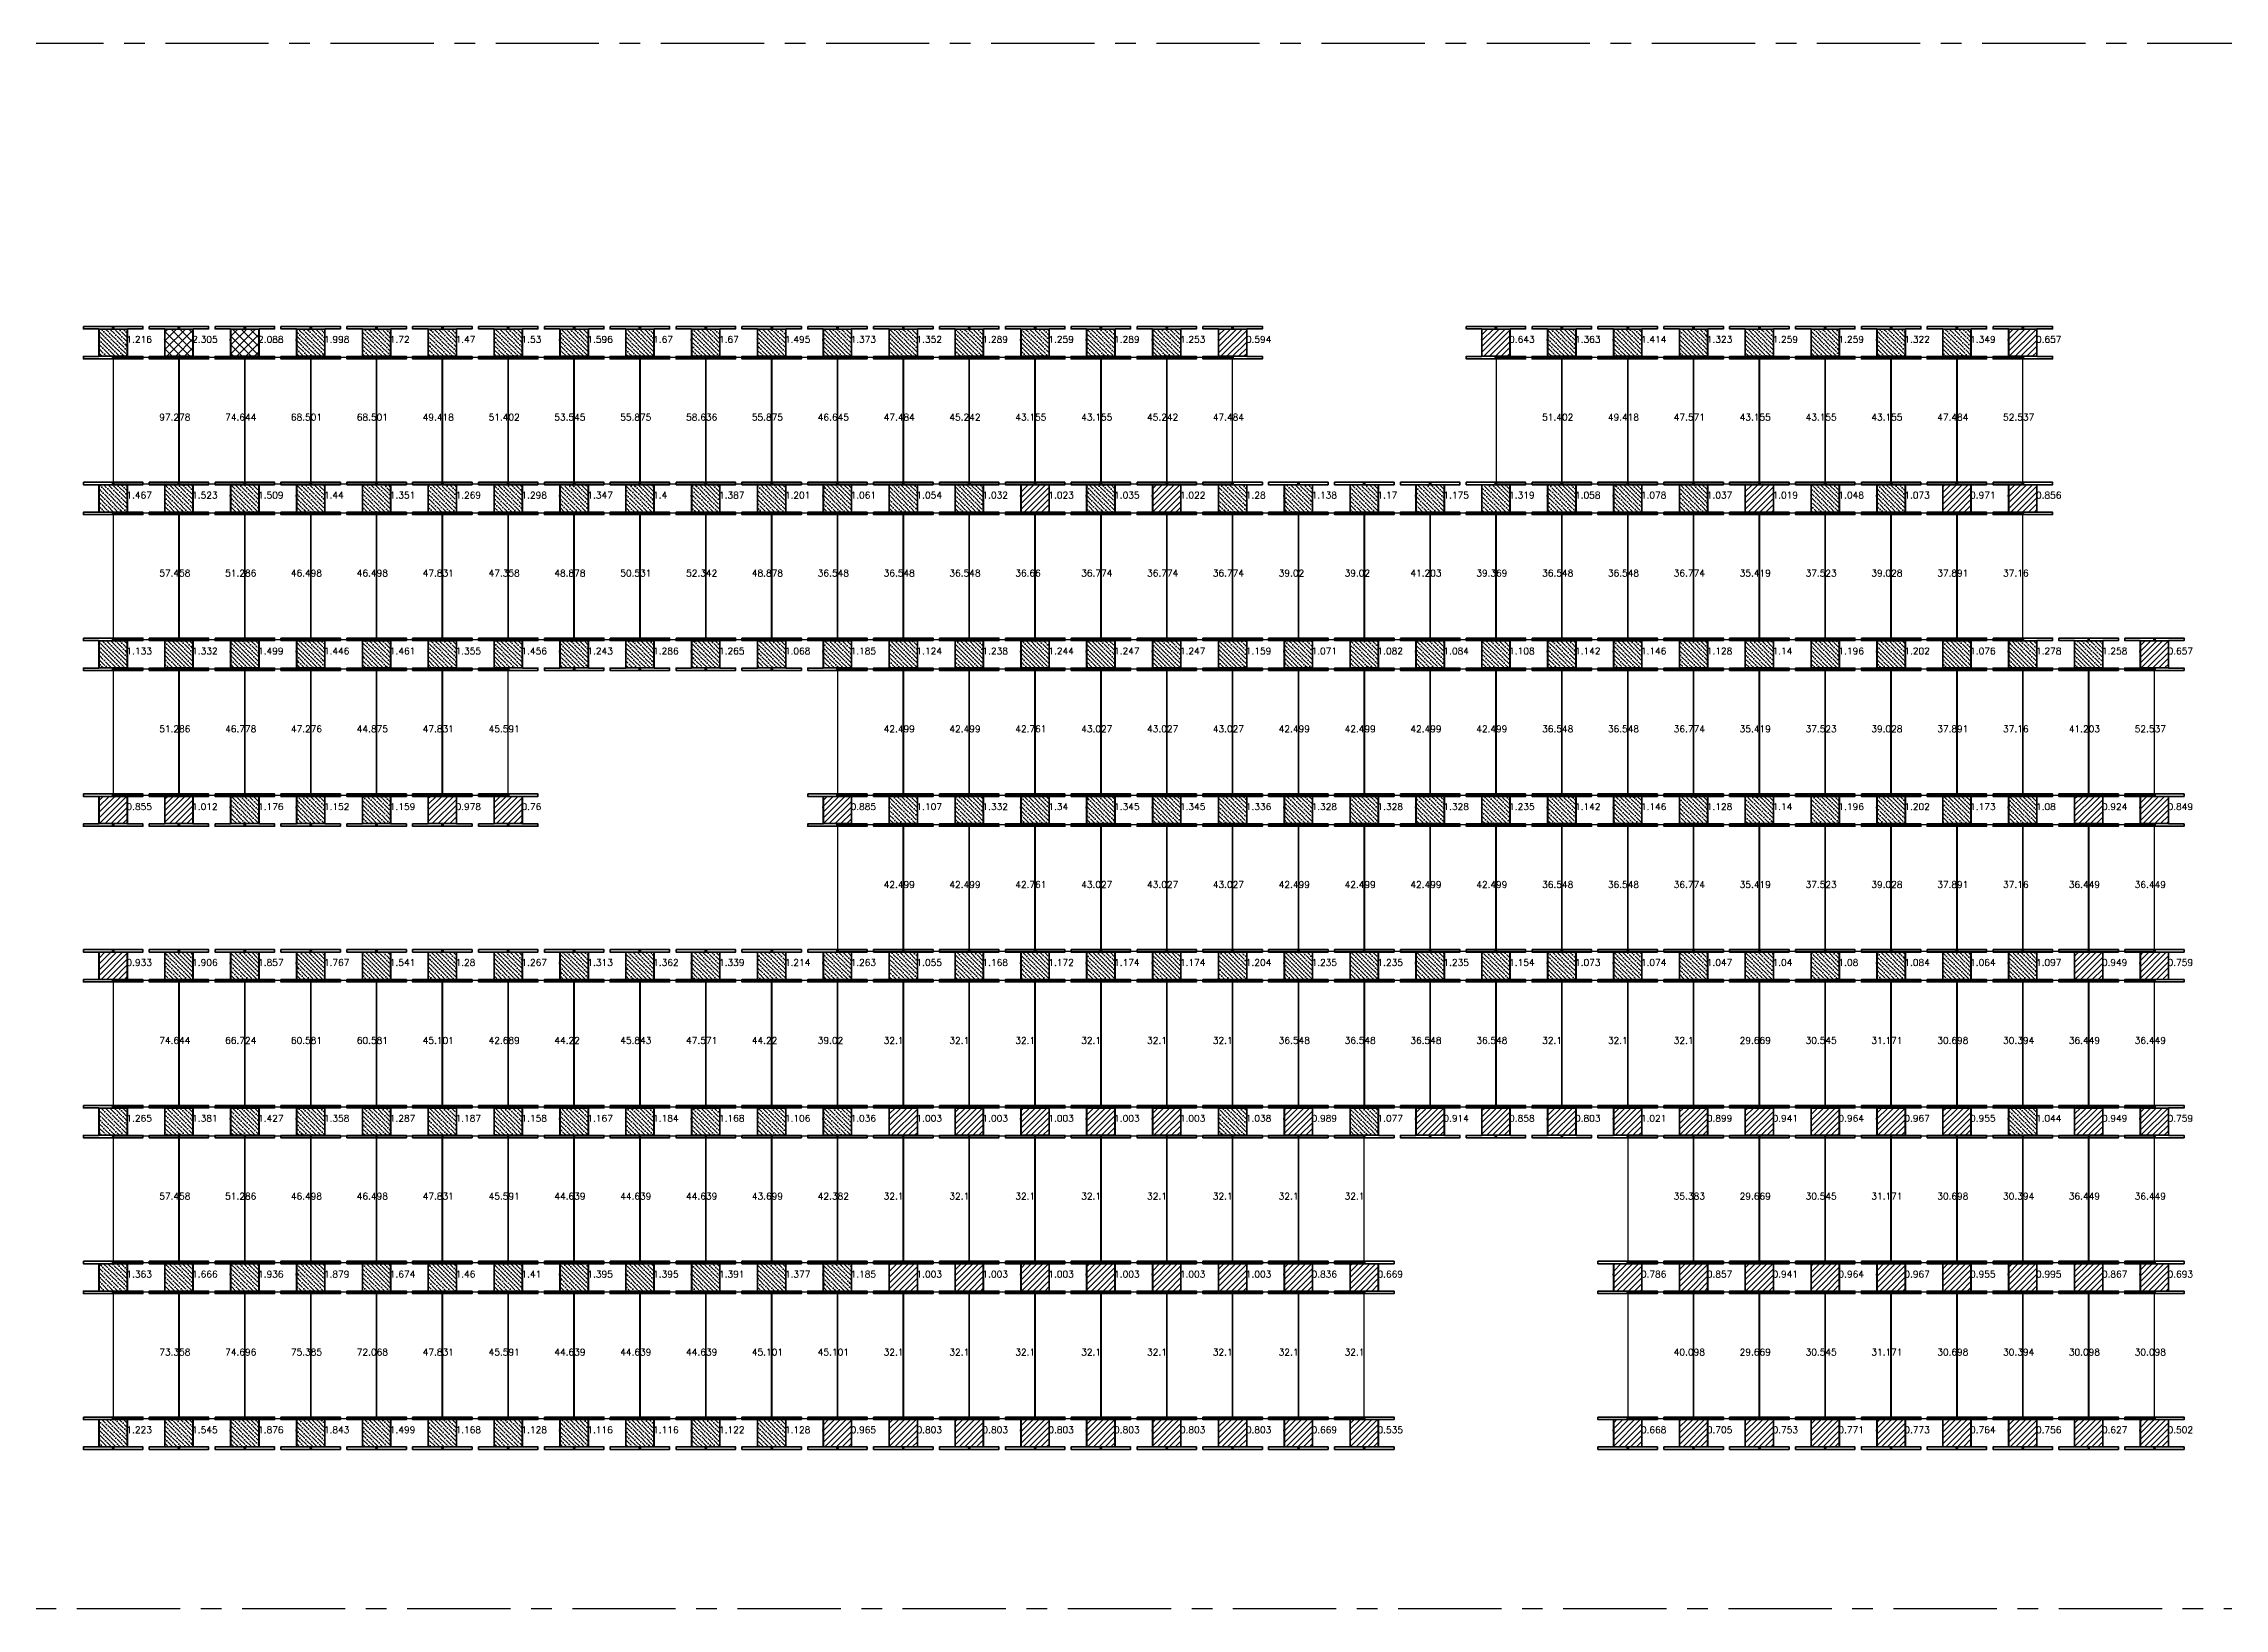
# Model space of a CAD drawing. Header units: inches. Extents: x 3525 to 7451, y 1113 to 2133.
# Drawn here: x 4615 to 5935, y 1185 to 2133 of the extents above; entities that cross this region are included whole.
import ezdxf

# ---------------------------------------------------------------- set-up
doc = ezdxf.new("R2010")
doc.units = ezdxf.units.IN
doc.header["$LTSCALE"] = 50
doc.header["$MEASUREMENT"] = 0
doc.linetypes.add('CENTER', pattern=[2, 1.25, -0.25, 0.25, -0.25])
for name, color, linetype, lineweight in [('E-PANELS', 140, 'Continuous', 30), ('E2-ECOFEET', 254, 'Continuous', 35), ('E3-ECOFEET', 254, 'Continuous', 35), ('HATCH 1', 5, 'Continuous', 35), ('HATCH 2', 140, 'Continuous', 35), ('HATCH 3', 30, 'Continuous', 35)]:
    doc.layers.add(name, color=color, linetype=linetype, lineweight=lineweight)
doc.layers.add('EF3 TEXT', color=7, linetype='Continuous', plot=False)
doc.layers.add('IFI PERIMETER', color=241, linetype='CENTER', plot=False)
doc.layers.get('E2-ECOFEET').off()
doc.styles.add('mytext', font='romans.shx')

# ---------------------------------------------------------------- blocks, each defined once
blk = doc.blocks.new('EF3_HATCH_3')
at = {"layer": 'HATCH 3'}
h = blk.add_hatch(dxfattribs=at)
h.set_pattern_fill('ANSI37', color=256, scale=30)
h.set_pattern_definition([(45, (-119.168, -90.9187), (-2.65165, 2.65165), []), (135, (-119.168, -90.9187), (-2.65165, -2.65165), [])])
h.paths.add_polyline_path([(-8.5, -8.25), (8.5, -8.25), (8.5, 8.25), (-8.5, 8.25)])
blk.add_lwpolyline([(-8.5, -8.25), (8.5, -8.25), (8.5, 8.25), (-8.5, 8.25)], close=True, dxfattribs=at)
blk = doc.blocks.new('EF3_HATCH_2')
at = {"layer": 'HATCH 2'}
h = blk.add_hatch(dxfattribs=at)
h.set_pattern_fill('ANSI36', color=256, scale=15, angle=90)
h.set_pattern_definition([(135, (-119.168, -90.9187), (-3.64602, 0.994369), [4.6875, -0.9375, 0, -0.9375])])
h.paths.add_polyline_path([(-8.5, -8.25), (8.5, -8.25), (8.5, 8.25), (-8.5, 8.25)])
blk.add_lwpolyline([(-8.5, -8.25), (8.5, -8.25), (8.5, 8.25), (-8.5, 8.25)], close=True, dxfattribs=at)
blk = doc.blocks.new('EF3_HATCH_1')
at = {"layer": 'HATCH 1'}
h = blk.add_hatch(dxfattribs=at)
h.set_pattern_fill('ANSI31', color=256, scale=20)
h.set_pattern_definition([(45, (-119.168, -90.9187), (-1.767767, 1.767767), [])])
h.paths.add_polyline_path([(-8.5, -8.25), (8.5, -8.25), (8.5, 8.25), (-8.5, 8.25)])
blk.add_lwpolyline([(-8.5, -8.25), (8.5, -8.25), (8.5, 8.25), (-8.5, 8.25)], close=True, dxfattribs=at)
blk = doc.blocks.new('EF3')
at = {"layer": 'E3-ECOFEET', "color": 5}
for points in [[(0, 0), (0, -1.5), (9.4, -1.5), (9.4, -18.1), (0, -18.1), (0, -19.6), (36, -19.6), (36, -18.1), (26.6, -18.1), (26.6, -1.5), (36, -1.5), (36, 0), (0, 0)], [(8.8, -8.1), (8.9, -8.1)]]:
    blk.add_lwpolyline(points, dxfattribs=at)
at = {"layer": 'E3-ECOFEET'}
for points in [[(17.2, -1), (17.8, -1), (17.8, -0.5)], [(18.2, -0.5), (18.2, -1), (18.8, -1)], [(17.2, -18.5), (17.8, -18.5), (17.8, -19)], [(18.2, -19), (18.2, -18.5), (18.8, -18.5)]]:
    blk.add_lwpolyline(points, dxfattribs=at)
blk = doc.blocks.new('LG 340W 5DEG')
at = {"layer": 'E-PANELS'}
blk.add_lwpolyline([(39.37, -76.88), (0, -76.88), (0, 0), (39.37, 0)], close=True, dxfattribs=at)

msp = doc.modelspace()

# ---------------------------------------------------------------- linework, layer by layer
at = {"layer": 'IFI PERIMETER'}
msp.add_lwpolyline([(7450.9, 2133.4), (4034.8, 2133.4), (4034.8, 1185.4), (7450.9, 1185.4)], close=True, dxfattribs=at)

# ---------------------------------------------------------------- block references
at = {"layer": 'E-PANELS'}
for p in [(4657, 1943.4), (4696.9, 1943.4), (4736.8, 1943.4), (4776.6, 1943.4), (4816.5, 1943.4), (4856.4, 1943.4), (4896.2, 1943.4), (4936.1, 1943.4), (4976, 1943.4), (5015.9, 1943.4), (5055.7, 1943.4), (5095.6, 1943.4), (5135.5, 1943.4), (5175.3, 1943.4), (5215.2, 1943.4), (5255.1, 1943.4), (5294.9, 1943.4), (5494.3, 1943.4), (5534.2, 1943.4), (5574, 1943.4), (5613.9, 1943.4), (5653.8, 1943.4), (5693.6, 1943.4), (5733.5, 1943.4), (5773.4, 1943.4), (4657, 1849.1), (4696.9, 1849.1), (4736.8, 1849.1), (4776.6, 1849.1), (4816.5, 1849.1), (4856.4, 1849.1), (4896.2, 1849.1), (4936.1, 1849.1), (4976, 1849.1), (5015.9, 1849.1), (5055.7, 1849.1), (5095.6, 1849.1), (5135.5, 1849.1), (5175.3, 1849.1), (5215.2, 1849.1), (5255.1, 1849.1), (5294.9, 1849.1), (5334.8, 1849.1), (5374.7, 1849.1), (5414.6, 1849.1), (5454.4, 1849.1), (5494.3, 1849.1), (5534.2, 1849.1), (5574, 1849.1), (5613.9, 1849.1), (5653.8, 1849.1), (5693.6, 1849.1), (5733.5, 1849.1), (5773.4, 1849.1), (4657, 1754.7), (4696.9, 1754.7), (4736.8, 1754.7), (4776.6, 1754.7), (4816.5, 1754.7), (4856.4, 1754.7), (5095.6, 1754.7), (5135.5, 1754.7), (5175.3, 1754.7), (5215.2, 1754.7), (5255.1, 1754.7), (5294.9, 1754.7), (5334.8, 1754.7), (5374.7, 1754.7), (5414.6, 1754.7), (5454.4, 1754.7), (5494.3, 1754.7), (5534.2, 1754.7), (5574, 1754.7), (5613.9, 1754.7), (5653.8, 1754.7), (5693.6, 1754.7), (5733.5, 1754.7), (5773.4, 1754.7), (5813.3, 1754.7), (5853.1, 1754.7), (5095.6, 1660.3), (5135.5, 1660.3), (5175.3, 1660.3), (5215.2, 1660.3), (5255.1, 1660.3), (5294.9, 1660.3), (5334.8, 1660.3), (5374.7, 1660.3), (5414.6, 1660.3), (5454.4, 1660.3), (5494.3, 1660.3), (5534.2, 1660.3), (5574, 1660.3), (5613.9, 1660.3), (5653.8, 1660.3), (5693.6, 1660.3), (5733.5, 1660.3), (5773.4, 1660.3), (5813.3, 1660.3), (5853.1, 1660.3), (4657, 1565.9), (4696.9, 1565.9), (4736.8, 1565.9), (4776.6, 1565.9), (4816.5, 1565.9), (4856.4, 1565.9), (4896.2, 1565.9), (4936.1, 1565.9), (4976, 1565.9), (5015.9, 1565.9), (5055.7, 1565.9), (5095.6, 1565.9), (5135.5, 1565.9), (5175.3, 1565.9), (5215.2, 1565.9), (5255.1, 1565.9), (5294.9, 1565.9), (5334.8, 1565.9), (5374.7, 1565.9), (5414.6, 1565.9), (5454.4, 1565.9), (5494.3, 1565.9), (5534.2, 1565.9), (5574, 1565.9), (5613.9, 1565.9), (5653.8, 1565.9), (5693.6, 1565.9), (5733.5, 1565.9), (5773.4, 1565.9), (5813.3, 1565.9), (5853.1, 1565.9), (4657, 1471.6), (4696.9, 1471.6), (4736.8, 1471.6), (4776.6, 1471.6), (4816.5, 1471.6), (4856.4, 1471.6), (4896.2, 1471.6), (4936.1, 1471.6), (4976, 1471.6), (5015.9, 1471.6), (5055.7, 1471.6), (5095.6, 1471.6), (5135.5, 1471.6), (5175.3, 1471.6), (5215.2, 1471.6), (5255.1, 1471.6), (5294.9, 1471.6), (5334.8, 1471.6), (5374.7, 1471.6), (5574, 1471.6), (5613.9, 1471.6), (5653.8, 1471.6), (5693.6, 1471.6), (5733.5, 1471.6), (5773.4, 1471.6), (5813.3, 1471.6), (5853.1, 1471.6), (4657, 1377.2), (4696.9, 1377.2), (4736.8, 1377.2), (4776.6, 1377.2), (4816.5, 1377.2), (4856.4, 1377.2), (4896.2, 1377.2), (4936.1, 1377.2), (4976, 1377.2), (5015.9, 1377.2), (5055.7, 1377.2), (5095.6, 1377.2), (5135.5, 1377.2), (5175.3, 1377.2), (5215.2, 1377.2), (5255.1, 1377.2), (5294.9, 1377.2), (5334.8, 1377.2), (5374.7, 1377.2), (5574, 1377.2), (5613.9, 1377.2), (5653.8, 1377.2), (5693.6, 1377.2), (5733.5, 1377.2), (5773.4, 1377.2), (5813.3, 1377.2), (5853.1, 1377.2)]:
    msp.add_blockref('LG 340W 5DEG', p, dxfattribs=at)
at = {"layer": 'E2-ECOFEET'}
for p in [(4638.8, 1962), (4678.6, 1962), (4718.5, 1962), (4758.4, 1962), (4798.3, 1962), (4838.1, 1962), (4878, 1962), (4917.9, 1962), (4957.7, 1962), (4997.6, 1962), (5037.5, 1962), (5077.3, 1962), (5117.2, 1962), (5157.1, 1962), (5197, 1962), (5236.8, 1962), (5276.7, 1962), (5316.6, 1962), (5476, 1962), (5515.9, 1962), (5555.8, 1962), (5595.7, 1962), (5635.5, 1962), (5675.4, 1962), (5715.3, 1962), (5755.1, 1962), (5795, 1962), (4638.8, 1867.6), (4678.6, 1867.6), (4718.5, 1867.6), (4758.4, 1867.6), (4798.3, 1867.6), (4838.1, 1867.6), (4878, 1867.6), (4917.9, 1867.6), (4957.7, 1867.6), (4997.6, 1867.6), (5037.5, 1867.6), (5077.3, 1867.6), (5117.2, 1867.6), (5157.1, 1867.6), (5197, 1867.6), (5236.8, 1867.6), (5276.7, 1867.6), (5316.6, 1867.6), (5356.4, 1867.6), (5396.3, 1867.6), (5436.2, 1867.6), (5476, 1867.6), (5515.9, 1867.6), (5555.8, 1867.6), (5595.7, 1867.6), (5635.5, 1867.6), (5675.4, 1867.6), (5715.3, 1867.6), (5755.1, 1867.6), (5795, 1867.6), (4638.8, 1773.2), (4678.6, 1773.2), (4718.5, 1773.2), (4758.4, 1773.2), (4798.3, 1773.2), (4838.1, 1773.2), (4878, 1773.2), (4917.9, 1773.2), (4957.7, 1773.2), (4997.6, 1773.2), (5037.5, 1773.2), (5077.3, 1773.2), (5117.2, 1773.2), (5157.1, 1773.2), (5197, 1773.2), (5236.8, 1773.2), (5276.7, 1773.2), (5316.6, 1773.2), (5356.4, 1773.2), (5396.3, 1773.2), (5436.2, 1773.2), (5476, 1773.2), (5515.9, 1773.2), (5555.8, 1773.2), (5595.7, 1773.2), (5635.5, 1773.2), (5675.4, 1773.2), (5715.3, 1773.2), (5755.1, 1773.2), (5795, 1773.2), (5834.9, 1773.2), (5874.7, 1773.2), (4638.8, 1678.8), (4678.6, 1678.8), (4718.5, 1678.8), (4758.4, 1678.8), (4798.3, 1678.8), (4838.1, 1678.8), (4878, 1678.8), (5077.3, 1678.8), (5117.2, 1678.8), (5157.1, 1678.8), (5197, 1678.8), (5236.8, 1678.8), (5276.7, 1678.8), (5316.6, 1678.8), (5356.4, 1678.8), (5396.3, 1678.8), (5436.2, 1678.8), (5476, 1678.8), (5515.9, 1678.8), (5555.8, 1678.8), (5595.7, 1678.8), (5635.5, 1678.8), (5675.4, 1678.8), (5715.3, 1678.8), (5755.1, 1678.8), (5795, 1678.8), (5834.9, 1678.8), (5874.7, 1678.8), (4638.8, 1584.5), (4678.6, 1584.5), (4718.5, 1584.5), (4758.4, 1584.5), (4798.3, 1584.5), (4838.1, 1584.5), (4878, 1584.5), (4917.9, 1584.5), (4957.7, 1584.5), (4997.6, 1584.5), (5037.5, 1584.5), (5077.3, 1584.5), (5117.2, 1584.5), (5157.1, 1584.5), (5197, 1584.5), (5236.8, 1584.5), (5276.7, 1584.5), (5316.6, 1584.5), (5356.4, 1584.5), (5396.3, 1584.5), (5436.2, 1584.5), (5476, 1584.5), (5515.9, 1584.5), (5555.8, 1584.5), (5595.7, 1584.5), (5635.5, 1584.5), (5675.4, 1584.5), (5715.3, 1584.5), (5755.1, 1584.5), (5795, 1584.5), (5834.9, 1584.5), (5874.7, 1584.5), (4638.8, 1490.1), (4678.6, 1490.1), (4718.5, 1490.1), (4758.4, 1490.1), (4798.3, 1490.1), (4838.1, 1490.1), (4878, 1490.1), (4917.9, 1490.1), (4957.7, 1490.1), (4997.6, 1490.1), (5037.5, 1490.1), (5077.3, 1490.1), (5117.2, 1490.1), (5157.1, 1490.1), (5197, 1490.1), (5236.8, 1490.1), (5276.7, 1490.1), (5316.6, 1490.1), (5356.4, 1490.1), (5396.3, 1490.1), (5436.2, 1490.1), (5476, 1490.1), (5515.9, 1490.1), (5555.8, 1490.1), (5595.7, 1490.1), (5635.5, 1490.1), (5675.4, 1490.1), (5715.3, 1490.1), (5755.1, 1490.1), (5795, 1490.1), (5834.9, 1490.1), (5874.7, 1490.1), (4638.8, 1395.7), (4678.6, 1395.7), (4718.5, 1395.7), (4758.4, 1395.7), (4798.3, 1395.7), (4838.1, 1395.7), (4878, 1395.7), (4917.9, 1395.7), (4957.7, 1395.7), (4997.6, 1395.7), (5037.5, 1395.7), (5077.3, 1395.7), (5117.2, 1395.7), (5157.1, 1395.7), (5197, 1395.7), (5236.8, 1395.7), (5276.7, 1395.7), (5316.6, 1395.7), (5356.4, 1395.7), (5396.3, 1395.7), (5555.8, 1395.7), (5595.7, 1395.7), (5635.5, 1395.7), (5675.4, 1395.7), (5715.3, 1395.7), (5755.1, 1395.7), (5795, 1395.7), (5834.9, 1395.7), (5874.7, 1395.7), (4638.8, 1301.3), (4678.6, 1301.3), (4718.5, 1301.3), (4758.4, 1301.3), (4798.3, 1301.3), (4838.1, 1301.3), (4878, 1301.3), (4917.9, 1301.3), (4957.7, 1301.3), (4997.6, 1301.3), (5037.5, 1301.3), (5077.3, 1301.3), (5117.2, 1301.3), (5157.1, 1301.3), (5197, 1301.3), (5236.8, 1301.3), (5276.7, 1301.3), (5316.6, 1301.3), (5356.4, 1301.3), (5396.3, 1301.3), (5555.8, 1301.3), (5595.7, 1301.3), (5635.5, 1301.3), (5675.4, 1301.3), (5715.3, 1301.3), (5755.1, 1301.3), (5795, 1301.3), (5834.9, 1301.3), (5874.7, 1301.3)]:
    msp.add_blockref('EF3', p, dxfattribs=at)
at = {"layer": 'HATCH 1'}
for p in [(5334.6, 1952.2), (5494, 1952.2), (5813, 1952.2), (5215, 1857.8), (5294.7, 1857.8), (5653.5, 1857.8), (5773.1, 1857.8), (5813, 1857.8), (5892.7, 1763.4), (4656.8, 1669.1), (4696.6, 1669.1), (4856.1, 1669.1), (4896, 1669.1), (5095.3, 1669.1), (5852.9, 1669.1), (5892.7, 1669.1), (4656.8, 1574.7), (5852.9, 1574.7), (5892.7, 1574.7), (5135.2, 1480.3), (5175.1, 1480.3), (5215, 1480.3), (5254.8, 1480.3), (5294.7, 1480.3), (5374.4, 1480.3), (5454.2, 1480.3), (5494, 1480.3), (5533.9, 1480.3), (5573.8, 1480.3), (5613.7, 1480.3), (5653.5, 1480.3), (5693.4, 1480.3), (5733.3, 1480.3), (5773.1, 1480.3), (5852.9, 1480.3), (5892.7, 1480.3), (5135.2, 1385.9), (5175.1, 1385.9), (5215, 1385.9), (5254.8, 1385.9), (5294.7, 1385.9), (5334.6, 1385.9), (5374.4, 1385.9), (5414.3, 1385.9), (5573.8, 1385.9), (5613.7, 1385.9), (5653.5, 1385.9), (5693.4, 1385.9), (5733.3, 1385.9), (5773.1, 1385.9), (5813, 1385.9), (5852.9, 1385.9), (5892.7, 1385.9), (5095.3, 1291.6), (5135.2, 1291.6), (5175.1, 1291.6), (5215, 1291.6), (5254.8, 1291.6), (5294.7, 1291.6), (5334.6, 1291.6), (5374.4, 1291.6), (5414.3, 1291.6), (5573.8, 1291.6), (5613.7, 1291.6), (5653.5, 1291.6), (5693.4, 1291.6), (5733.3, 1291.6), (5773.1, 1291.6), (5813, 1291.6), (5852.9, 1291.6), (5892.7, 1291.6)]:
    msp.add_blockref('EF3_HATCH_1', p, dxfattribs=at)
at = {"layer": 'HATCH 2'}
for p in [(4656.8, 1952.2), (4776.4, 1952.2), (4816.3, 1952.2), (4856.1, 1952.2), (4896, 1952.2), (4935.9, 1952.2), (4975.7, 1952.2), (5015.6, 1952.2), (5055.5, 1952.2), (5095.3, 1952.2), (5135.2, 1952.2), (5175.1, 1952.2), (5215, 1952.2), (5254.8, 1952.2), (5294.7, 1952.2), (5533.9, 1952.2), (5573.8, 1952.2), (5613.7, 1952.2), (5653.5, 1952.2), (5693.4, 1952.2), (5733.3, 1952.2), (5773.1, 1952.2), (4656.8, 1857.8), (4696.6, 1857.8), (4736.5, 1857.8), (4776.4, 1857.8), (4816.3, 1857.8), (4856.1, 1857.8), (4896, 1857.8), (4935.9, 1857.8), (4975.7, 1857.8), (5015.6, 1857.8), (5055.5, 1857.8), (5095.3, 1857.8), (5135.2, 1857.8), (5175.1, 1857.8), (5254.8, 1857.8), (5334.6, 1857.8), (5374.4, 1857.8), (5414.3, 1857.8), (5454.2, 1857.8), (5494, 1857.8), (5533.9, 1857.8), (5573.8, 1857.8), (5613.7, 1857.8), (5693.4, 1857.8), (5733.3, 1857.8), (4656.8, 1763.4), (4696.6, 1763.4), (4736.5, 1763.4), (4776.4, 1763.4), (4816.3, 1763.4), (4856.1, 1763.4), (4896, 1763.4), (4935.9, 1763.4), (4975.7, 1763.4), (5015.6, 1763.4), (5055.5, 1763.4), (5095.3, 1763.4), (5135.2, 1763.4), (5175.1, 1763.4), (5215, 1763.4), (5254.8, 1763.4), (5294.7, 1763.4), (5334.6, 1763.4), (5374.4, 1763.4), (5414.3, 1763.4), (5454.2, 1763.4), (5494, 1763.4), (5533.9, 1763.4), (5573.8, 1763.4), (5613.7, 1763.4), (5653.5, 1763.4), (5693.4, 1763.4), (5733.3, 1763.4), (5773.1, 1763.4), (5813, 1763.4), (5852.9, 1763.4), (4736.5, 1669.1), (4776.4, 1669.1), (4816.3, 1669.1), (5135.2, 1669.1), (5175.1, 1669.1), (5215, 1669.1), (5254.8, 1669.1), (5294.7, 1669.1), (5334.6, 1669.1), (5374.4, 1669.1), (5414.3, 1669.1), (5454.2, 1669.1), (5494, 1669.1), (5533.9, 1669.1), (5573.8, 1669.1), (5613.7, 1669.1), (5653.5, 1669.1), (5693.4, 1669.1), (5733.3, 1669.1), (5773.1, 1669.1), (5813, 1669.1), (4696.6, 1574.7), (4736.5, 1574.7), (4776.4, 1574.7), (4816.3, 1574.7), (4856.1, 1574.7), (4896, 1574.7), (4935.9, 1574.7), (4975.7, 1574.7), (5015.6, 1574.7), (5055.5, 1574.7), (5095.3, 1574.7), (5135.2, 1574.7), (5175.1, 1574.7), (5215, 1574.7), (5254.8, 1574.7), (5294.7, 1574.7), (5334.6, 1574.7), (5374.4, 1574.7), (5414.3, 1574.7), (5454.2, 1574.7), (5494, 1574.7), (5533.9, 1574.7), (5573.8, 1574.7), (5613.7, 1574.7), (5653.5, 1574.7), (5693.4, 1574.7), (5733.3, 1574.7), (5773.1, 1574.7), (5813, 1574.7), (4656.8, 1480.3), (4696.6, 1480.3), (4736.5, 1480.3), (4776.4, 1480.3), (4816.3, 1480.3), (4856.1, 1480.3), (4896, 1480.3), (4935.9, 1480.3), (4975.7, 1480.3), (5015.6, 1480.3), (5055.5, 1480.3), (5095.3, 1480.3), (5334.6, 1480.3), (5414.3, 1480.3), (5813, 1480.3), (4656.8, 1385.9), (4696.6, 1385.9), (4736.5, 1385.9), (4776.4, 1385.9), (4816.3, 1385.9), (4856.1, 1385.9), (4896, 1385.9), (4935.9, 1385.9), (4975.7, 1385.9), (5015.6, 1385.9), (5055.5, 1385.9), (5095.3, 1385.9), (4656.8, 1291.6), (4696.6, 1291.6), (4736.5, 1291.6), (4776.4, 1291.6), (4816.3, 1291.6), (4856.1, 1291.6), (4896, 1291.6), (4935.9, 1291.6), (4975.7, 1291.6), (5015.6, 1291.6), (5055.5, 1291.6)]:
    msp.add_blockref('EF3_HATCH_2', p, dxfattribs=at)
at = {"layer": 'HATCH 3'}
for p in [(4696.6, 1952.2), (4736.5, 1952.2)]:
    msp.add_blockref('EF3_HATCH_3', p, dxfattribs=at)

# ---------------------------------------------------------------- texts
at = {"layer": 'EF3 TEXT', "style": 'mytext'}
for s, p in [('1.216', (4664.8, 1952.2)), ('2.305', (4704.6, 1952.2)), ('2.088', (4744.5, 1952.2)), ('1.998', (4784.4, 1952.2)), ('1.72', (4824.3, 1952.2)), ('1.47', (4864.1, 1952.2)), ('1.53', (4904, 1952.2)), ('1.596', (4943.9, 1952.2)), ('1.67', (4983.7, 1952.2)), ('1.67', (5023.6, 1952.2)), ('1.495', (5063.5, 1952.2)), ('1.373', (5103.3, 1952.2)), ('1.352', (5143.2, 1952.2)), ('1.289', (5183.1, 1952.2)), ('1.259', (5223, 1952.2)), ('1.289', (5262.8, 1952.2)), ('1.253', (5302.7, 1952.2)), ('0.594', (5342.6, 1952.2)), ('0.643', (5502, 1952.2)), ('1.363', (5541.9, 1952.2)), ('1.414', (5581.8, 1952.2)), ('1.323', (5621.7, 1952.2)), ('1.259', (5661.5, 1952.2)), ('1.259', (5701.4, 1952.2)), ('1.322', (5741.3, 1952.2)), ('1.349', (5781.1, 1952.2)), ('0.657', (5821, 1952.2)), ('97.278', (4684.7, 1905)), ('74.644', (4724.6, 1905)), ('68.501', (4764.4, 1905)), ('68.501', (4804.3, 1905)), ('49.418', (4844.2, 1905)), ('51.402', (4884.1, 1905)), ('53.545', (4923.9, 1905)), ('55.875', (4963.8, 1905)), ('58.636', (5003.7, 1905)), ('55.875', (5043.5, 1905)), ('46.645', (5083.4, 1905)), ('47.484', (5123.3, 1905)), ('45.242', (5163.1, 1905)), ('43.155', (5203, 1905)), ('43.155', (5242.9, 1905)), ('45.242', (5282.8, 1905)), ('47.484', (5322.6, 1905)), ('51.402', (5522, 1905)), ('49.418', (5561.8, 1905)), ('47.571', (5601.7, 1905)), ('43.155', (5641.6, 1905)), ('43.155', (5681.5, 1905)), ('43.155', (5721.3, 1905)), ('47.484', (5761.2, 1905)), ('52.537', (5801.1, 1905)), ('1.467', (4664.8, 1857.8)), ('1.523', (4704.6, 1857.8)), ('1.509', (4744.5, 1857.8)), ('1.44', (4784.4, 1857.8)), ('1.351', (4824.3, 1857.8)), ('1.269', (4864.1, 1857.8)), ('1.298', (4904, 1857.8)), ('1.347', (4943.9, 1857.8)), ('1.4', (4983.7, 1857.8)), ('1.387', (5023.6, 1857.8)), ('1.201', (5063.5, 1857.8)), ('1.061', (5103.3, 1857.8)), ('1.054', (5143.2, 1857.8)), ('1.032', (5183.1, 1857.8)), ('1.023', (5223, 1857.8)), ('1.035', (5262.8, 1857.8)), ('1.022', (5302.7, 1857.8)), ('1.28', (5342.6, 1857.8)), ('1.138', (5382.4, 1857.8)), ('1.17', (5422.3, 1857.8)), ('1.175', (5462.2, 1857.8)), ('1.319', (5502, 1857.8)), ('1.058', (5541.9, 1857.8)), ('1.078', (5581.8, 1857.8)), ('1.037', (5621.7, 1857.8)), ('1.019', (5661.5, 1857.8)), ('1.048', (5701.4, 1857.8)), ('1.073', (5741.3, 1857.8)), ('0.971', (5781.1, 1857.8)), ('0.856', (5821, 1857.8)), ('57.458', (4684.7, 1810.6)), ('51.286', (4724.6, 1810.6)), ('46.498', (4764.4, 1810.6)), ('46.498', (4804.3, 1810.6)), ('47.831', (4844.2, 1810.6)), ('47.358', (4884.1, 1810.6)), ('48.878', (4923.9, 1810.6)), ('50.531', (4963.8, 1810.6)), ('52.342', (5003.7, 1810.6)), ('48.878', (5043.5, 1810.6)), ('36.548', (5083.4, 1810.6)), ('36.548', (5123.3, 1810.6)), ('36.548', (5163.1, 1810.6)), ('36.66', (5203, 1810.6)), ('36.774', (5242.9, 1810.6)), ('36.774', (5282.8, 1810.6)), ('36.774', (5322.6, 1810.6)), ('39.02', (5362.5, 1810.6)), ('39.02', (5402.4, 1810.6)), ('41.203', (5442.2, 1810.6)), ('39.369', (5482.1, 1810.6)), ('36.548', (5522, 1810.6)), ('36.548', (5561.8, 1810.6)), ('36.774', (5601.7, 1810.6)), ('35.419', (5641.6, 1810.6)), ('37.523', (5681.5, 1810.6)), ('39.028', (5721.3, 1810.6)), ('37.891', (5761.2, 1810.6)), ('37.16', (5801.1, 1810.6)), ('1.133', (4664.8, 1763.4)), ('1.332', (4704.6, 1763.4)), ('1.499', (4744.5, 1763.4)), ('1.446', (4784.4, 1763.4)), ('1.461', (4824.3, 1763.4)), ('1.355', (4864.1, 1763.4)), ('1.456', (4904, 1763.4)), ('1.243', (4943.9, 1763.4)), ('1.286', (4983.7, 1763.4)), ('1.265', (5023.6, 1763.4)), ('1.068', (5063.5, 1763.4)), ('1.185', (5103.3, 1763.4)), ('1.124', (5143.2, 1763.4)), ('1.238', (5183.1, 1763.4)), ('1.244', (5223, 1763.4)), ('1.247', (5262.8, 1763.4)), ('1.247', (5302.7, 1763.4)), ('1.159', (5342.6, 1763.4)), ('1.071', (5382.4, 1763.4)), ('1.082', (5422.3, 1763.4)), ('1.084', (5462.2, 1763.4)), ('1.108', (5502, 1763.4)), ('1.142', (5541.9, 1763.4)), ('1.146', (5581.8, 1763.4)), ('1.128', (5621.7, 1763.4)), ('1.14', (5661.5, 1763.4)), ('1.196', (5701.4, 1763.4)), ('1.202', (5741.3, 1763.4)), ('1.076', (5781.1, 1763.4)), ('1.278', (5821, 1763.4)), ('1.258', (5860.9, 1763.4)), ('0.657', (5900.7, 1763.4)), ('51.286', (4684.7, 1716.2)), ('46.778', (4724.6, 1716.2)), ('47.276', (4764.4, 1716.2)), ('44.875', (4804.3, 1716.2)), ('47.831', (4844.2, 1716.2)), ('45.591', (4884.1, 1716.2)), ('42.499', (5123.3, 1716.2)), ('42.499', (5163.1, 1716.2)), ('42.761', (5203, 1716.2)), ('43.027', (5242.9, 1716.2)), ('43.027', (5282.8, 1716.2)), ('43.027', (5322.6, 1716.2)), ('42.499', (5362.5, 1716.2)), ('42.499', (5402.4, 1716.2)), ('42.499', (5442.2, 1716.2)), ('42.499', (5482.1, 1716.2)), ('36.548', (5522, 1716.2)), ('36.548', (5561.8, 1716.2)), ('36.774', (5601.7, 1716.2)), ('35.419', (5641.6, 1716.2)), ('37.523', (5681.5, 1716.2)), ('39.028', (5721.3, 1716.2)), ('37.891', (5761.2, 1716.2)), ('37.16', (5801.1, 1716.2)), ('41.203', (5840.9, 1716.2)), ('52.537', (5880.8, 1716.2)), ('0.855', (4664.8, 1669.1)), ('1.012', (4704.6, 1669.1)), ('1.176', (4744.5, 1669.1)), ('1.152', (4784.4, 1669.1)), ('1.159', (4824.3, 1669.1)), ('0.978', (4864.1, 1669.1)), ('0.76', (4904, 1669.1)), ('0.885', (5103.3, 1669.1)), ('1.107', (5143.2, 1669.1)), ('1.332', (5183.1, 1669.1)), ('1.34', (5223, 1669.1)), ('1.345', (5262.8, 1669.1)), ('1.345', (5302.7, 1669.1)), ('1.336', (5342.6, 1669.1)), ('1.328', (5382.4, 1669.1)), ('1.328', (5422.3, 1669.1)), ('1.328', (5462.2, 1669.1)), ('1.235', (5502, 1669.1)), ('1.142', (5541.9, 1669.1)), ('1.146', (5581.8, 1669.1)), ('1.128', (5621.7, 1669.1)), ('1.14', (5661.5, 1669.1)), ('1.196', (5701.4, 1669.1)), ('1.202', (5741.3, 1669.1)), ('1.173', (5781.1, 1669.1)), ('1.08', (5821, 1669.1)), ('0.924', (5860.9, 1669.1)), ('0.849', (5900.7, 1669.1)), ('42.499', (5123.3, 1621.9)), ('42.499', (5163.1, 1621.9)), ('42.761', (5203, 1621.9)), ('43.027', (5242.9, 1621.9)), ('43.027', (5282.8, 1621.9)), ('43.027', (5322.6, 1621.9)), ('42.499', (5362.5, 1621.9)), ('42.499', (5402.4, 1621.9)), ('42.499', (5442.2, 1621.9)), ('42.499', (5482.1, 1621.9)), ('36.548', (5522, 1621.9)), ('36.548', (5561.8, 1621.9)), ('36.774', (5601.7, 1621.9)), ('35.419', (5641.6, 1621.9)), ('37.523', (5681.5, 1621.9)), ('39.028', (5721.3, 1621.9)), ('37.891', (5761.2, 1621.9)), ('37.16', (5801.1, 1621.9)), ('36.449', (5840.9, 1621.9)), ('36.449', (5880.8, 1621.9)), ('0.933', (4664.8, 1574.7)), ('1.906', (4704.6, 1574.7)), ('1.857', (4744.5, 1574.7)), ('1.767', (4784.4, 1574.7)), ('1.541', (4824.3, 1574.7)), ('1.28', (4864.1, 1574.7)), ('1.267', (4904, 1574.7)), ('1.313', (4943.9, 1574.7)), ('1.362', (4983.7, 1574.7)), ('1.339', (5023.6, 1574.7)), ('1.214', (5063.5, 1574.7)), ('1.263', (5103.3, 1574.7)), ('1.055', (5143.2, 1574.7)), ('1.168', (5183.1, 1574.7)), ('1.172', (5223, 1574.7)), ('1.174', (5262.8, 1574.7)), ('1.174', (5302.7, 1574.7)), ('1.204', (5342.6, 1574.7)), ('1.235', (5382.4, 1574.7)), ('1.235', (5422.3, 1574.7)), ('1.235', (5462.2, 1574.7)), ('1.154', (5502, 1574.7)), ('1.073', (5541.9, 1574.7)), ('1.074', (5581.8, 1574.7)), ('1.047', (5621.7, 1574.7)), ('1.04', (5661.5, 1574.7)), ('1.08', (5701.4, 1574.7)), ('1.084', (5741.3, 1574.7)), ('1.064', (5781.1, 1574.7)), ('1.097', (5821, 1574.7)), ('0.949', (5860.9, 1574.7)), ('0.759', (5900.7, 1574.7)), ('74.644', (4684.7, 1527.5)), ('66.724', (4724.6, 1527.5)), ('60.581', (4764.4, 1527.5)), ('60.581', (4804.3, 1527.5)), ('45.101', (4844.2, 1527.5)), ('42.689', (4884.1, 1527.5)), ('44.22', (4923.9, 1527.5)), ('45.843', (4963.8, 1527.5)), ('47.571', (5003.7, 1527.5)), ('44.22', (5043.5, 1527.5)), ('39.02', (5083.4, 1527.5)), ('32.1', (5123.3, 1527.5)), ('32.1', (5163.1, 1527.5)), ('32.1', (5203, 1527.5)), ('32.1', (5242.9, 1527.5)), ('32.1', (5282.8, 1527.5)), ('32.1', (5322.6, 1527.5)), ('36.548', (5362.5, 1527.5)), ('36.548', (5402.4, 1527.5)), ('36.548', (5442.2, 1527.5)), ('36.548', (5482.1, 1527.5)), ('32.1', (5522, 1527.5)), ('32.1', (5561.8, 1527.5)), ('32.1', (5601.7, 1527.5)), ('29.669', (5641.6, 1527.5)), ('30.545', (5681.5, 1527.5)), ('31.171', (5721.3, 1527.5)), ('30.698', (5761.2, 1527.5)), ('30.394', (5801.1, 1527.5)), ('36.449', (5840.9, 1527.5)), ('36.449', (5880.8, 1527.5)), ('1.265', (4664.8, 1480.3)), ('1.381', (4704.6, 1480.3)), ('1.427', (4744.5, 1480.3)), ('1.358', (4784.4, 1480.3)), ('1.287', (4824.3, 1480.3)), ('1.187', (4864.1, 1480.3)), ('1.158', (4904, 1480.3)), ('1.167', (4943.9, 1480.3)), ('1.184', (4983.7, 1480.3)), ('1.168', (5023.6, 1480.3)), ('1.106', (5063.5, 1480.3)), ('1.036', (5103.3, 1480.3)), ('1.003', (5143.2, 1480.3)), ('1.003', (5183.1, 1480.3)), ('1.003', (5223, 1480.3)), ('1.003', (5262.8, 1480.3)), ('1.003', (5302.7, 1480.3)), ('1.038', (5342.6, 1480.3)), ('0.989', (5382.4, 1480.3)), ('1.077', (5422.3, 1480.3)), ('0.914', (5462.2, 1480.3)), ('0.858', (5502, 1480.3)), ('0.803', (5541.9, 1480.3)), ('1.021', (5581.8, 1480.3)), ('0.899', (5621.7, 1480.3)), ('0.941', (5661.5, 1480.3)), ('0.964', (5701.4, 1480.3)), ('0.967', (5741.3, 1480.3)), ('0.955', (5781.1, 1480.3)), ('1.044', (5821, 1480.3)), ('0.949', (5860.9, 1480.3)), ('0.759', (5900.7, 1480.3)), ('57.458', (4684.7, 1433.1)), ('51.286', (4724.6, 1433.1)), ('46.498', (4764.4, 1433.1)), ('46.498', (4804.3, 1433.1)), ('47.831', (4844.2, 1433.1)), ('45.591', (4884.1, 1433.1)), ('44.639', (4923.9, 1433.1)), ('44.639', (4963.8, 1433.1)), ('44.639', (5003.7, 1433.1)), ('43.699', (5043.5, 1433.1)), ('42.382', (5083.4, 1433.1)), ('32.1', (5123.3, 1433.1)), ('32.1', (5163.1, 1433.1)), ('32.1', (5203, 1433.1)), ('32.1', (5242.9, 1433.1)), ('32.1', (5282.8, 1433.1)), ('32.1', (5322.6, 1433.1)), ('32.1', (5362.5, 1433.1)), ('32.1', (5402.4, 1433.1)), ('35.383', (5601.7, 1433.1)), ('29.669', (5641.6, 1433.1)), ('30.545', (5681.5, 1433.1)), ('31.171', (5721.3, 1433.1)), ('30.698', (5761.2, 1433.1)), ('30.394', (5801.1, 1433.1)), ('36.449', (5840.9, 1433.1)), ('36.449', (5880.8, 1433.1)), ('1.363', (4664.8, 1385.9)), ('1.666', (4704.6, 1385.9)), ('1.936', (4744.5, 1385.9)), ('1.879', (4784.4, 1385.9)), ('1.674', (4824.3, 1385.9)), ('1.46', (4864.1, 1385.9)), ('1.41', (4904, 1385.9)), ('1.395', (4943.9, 1385.9)), ('1.395', (4983.7, 1385.9)), ('1.391', (5023.6, 1385.9)), ('1.377', (5063.5, 1385.9)), ('1.185', (5103.3, 1385.9)), ('1.003', (5143.2, 1385.9)), ('1.003', (5183.1, 1385.9)), ('1.003', (5223, 1385.9)), ('1.003', (5262.8, 1385.9)), ('1.003', (5302.7, 1385.9)), ('1.003', (5342.6, 1385.9)), ('0.836', (5382.4, 1385.9)), ('0.669', (5422.3, 1385.9)), ('0.786', (5581.8, 1385.9)), ('0.857', (5621.7, 1385.9)), ('0.941', (5661.5, 1385.9)), ('0.964', (5701.4, 1385.9)), ('0.967', (5741.3, 1385.9)), ('0.955', (5781.1, 1385.9)), ('0.995', (5821, 1385.9)), ('0.867', (5860.9, 1385.9)), ('0.693', (5900.7, 1385.9)), ('73.358', (4684.7, 1338.7)), ('74.696', (4724.6, 1338.7)), ('75.385', (4764.4, 1338.7)), ('72.068', (4804.3, 1338.7)), ('47.831', (4844.2, 1338.7)), ('45.591', (4884.1, 1338.7)), ('44.639', (4923.9, 1338.7)), ('44.639', (4963.8, 1338.7)), ('44.639', (5003.7, 1338.7)), ('45.101', (5043.5, 1338.7)), ('45.101', (5083.4, 1338.7)), ('32.1', (5123.3, 1338.7)), ('32.1', (5163.1, 1338.7)), ('32.1', (5203, 1338.7)), ('32.1', (5242.9, 1338.7)), ('32.1', (5282.8, 1338.7)), ('32.1', (5322.6, 1338.7)), ('32.1', (5362.5, 1338.7)), ('32.1', (5402.4, 1338.7)), ('40.098', (5601.7, 1338.7)), ('29.669', (5641.6, 1338.7)), ('30.545', (5681.5, 1338.7)), ('31.171', (5721.3, 1338.7)), ('30.698', (5761.2, 1338.7)), ('30.394', (5801.1, 1338.7)), ('30.098', (5840.9, 1338.7)), ('30.098', (5880.8, 1338.7)), ('1.223', (4664.8, 1291.6)), ('1.545', (4704.6, 1291.6)), ('1.876', (4744.5, 1291.6)), ('1.843', (4784.4, 1291.6)), ('1.499', (4824.3, 1291.6)), ('1.168', (4864.1, 1291.6)), ('1.128', (4904, 1291.6)), ('1.116', (4943.9, 1291.6)), ('1.116', (4983.7, 1291.6)), ('1.122', (5023.6, 1291.6)), ('1.128', (5063.5, 1291.6)), ('0.965', (5103.3, 1291.6)), ('0.803', (5143.2, 1291.6)), ('0.803', (5183.1, 1291.6)), ('0.803', (5223, 1291.6)), ('0.803', (5262.8, 1291.6)), ('0.803', (5302.7, 1291.6)), ('0.803', (5342.6, 1291.6)), ('0.669', (5382.4, 1291.6)), ('0.535', (5422.3, 1291.6)), ('0.668', (5581.8, 1291.6)), ('0.705', (5621.7, 1291.6)), ('0.753', (5661.5, 1291.6)), ('0.771', (5701.4, 1291.6)), ('0.773', (5741.3, 1291.6)), ('0.764', (5781.1, 1291.6)), ('0.756', (5821, 1291.6)), ('0.627', (5860.9, 1291.6)), ('0.502', (5900.7, 1291.6))]:
    msp.add_text(s, height=4, dxfattribs=at).set_placement(p)

doc.saveas('drawing.dxf')
